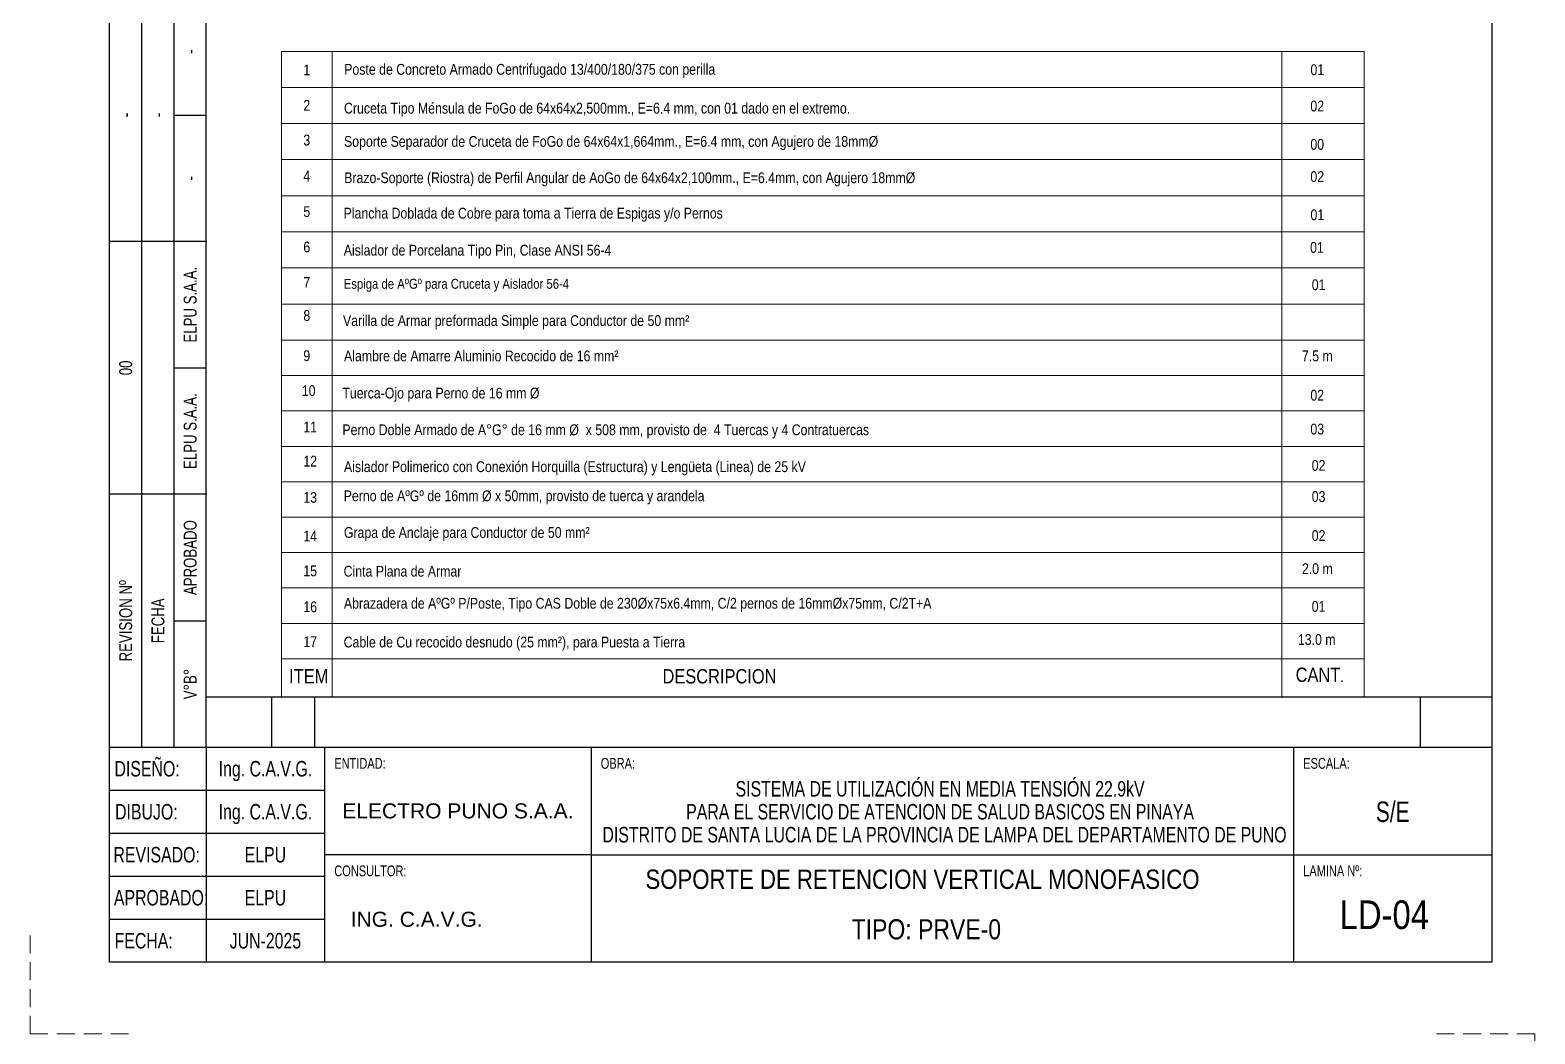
# Model space of a CAD drawing. Header units: millimetres. Extents: x 1804 to 3757, y 2643 to 7323.
# Drawn here: x 2644.2 to 2854.2, y 2939.5 to 3079.6 of the extents above; entities that cross this region are included whole.
import ezdxf
from ezdxf.enums import TextEntityAlignment as Align

# ---------------------------------------------------------------- set-up
doc = ezdxf.new("R2010")
doc.units = ezdxf.units.MM
doc.linetypes.add('DASHED', pattern=[0.75, 0.5, -0.25])
for name, color, linetype in [('_Cajetin Linea 1', 5, 'Continuous'), ('_Cajetin Linea 2', 2, 'Continuous'), ('_Texto 1', 7, 'Continuous'), ('_Texto 2', 7, 'Continuous'), ('_Texto 3', 4, 'Continuous'), ('_Texto 4', 7, 'Continuous'), ('_Texto 6', 7, 'Continuous'), ('TEXTO', 7, 'Continuous')]:
    doc.layers.add(name, color=color, linetype=linetype)
for name, color, linetype, lineweight in [('_Cajetin Linea 3', 5, 'Continuous', 30), ('_Cajetin Linea 4', 3, 'DASHED', 0), ('POSTE', 7, 'Continuous', 13)]:
    doc.layers.add(name, color=color, linetype=linetype, lineweight=lineweight)
doc.styles.add('Cajetin', font='swissc.ttf')
doc.styles.add('Disylays_86', font='swisscl.ttf', dxfattribs={"height": 2.2})
doc.styles.add('Swis721 Cn BT', font='swissc.ttf')
doc.styles.add('TEXTO1', font='arial.ttf')

# ---------------------------------------------------------------- blocks, each defined once
blk = doc.blocks.new('CAJETIN ARMADO')
at = {"layer": '_Cajetin Linea 1', "ltscale": 5}
for p, q in [((1569.36, 5536.82), (1389.95, 5536.82)), ((1399.05, 5536.82), (1399.05, 5529.78)), ((1405.05, 5536.82), (1405.05, 5529.78)), ((1559.36, 5536.82), (1559.36, 5529.78))]:
    blk.add_line(p, q, dxfattribs=at)
at = {"layer": '_Cajetin Linea 1'}
for p in [(1376.45, 5529.82), (1389.95, 5529.82)]:
    blk.add_line(p, (1569.36, 5529.82), dxfattribs=at)
at = {"layer": '_Cajetin Linea 1', "color": 5}
for p, q in [((1389.95, 5529.82), (1389.95, 5499.82)), ((1406.45, 5529.82), (1406.45, 5499.82)), ((1443.64, 5529.82), (1443.64, 5499.82)), ((1541.67, 5529.82), (1541.67, 5499.82)), ((1376.45, 5523.82), (1406.45, 5523.82)), ((1376.45, 5517.82), (1406.45, 5517.82)), ((1443.64, 5514.82), (1406.45, 5514.82)), ((1443.64, 5514.82), (1569.36, 5514.82)), ((1376.45, 5511.82), (1406.45, 5511.82)), ((1376.45, 5505.82), (1406.45, 5505.82))]:
    blk.add_line(p, q, dxfattribs=at)
at = {"layer": '_Cajetin Linea 2', "color": 3}
for points in [[(1380.95, 5529.82), (1380.95, 5776.82)], [(1385.45, 5529.82), (1385.45, 5776.82)], [(1389.95, 5529.82), (1389.95, 5776.82)], [(1385.45, 5618.03), (1389.95, 5618.03)], [(1389.95, 5600.39), (1376.45, 5600.39)], [(1385.45, 5582.75), (1389.95, 5582.75)], [(1389.95, 5565.11), (1376.45, 5565.11)], [(1385.45, 5547.46), (1389.95, 5547.46)]]:
    blk.add_lwpolyline(points, dxfattribs=at)
at = {"layer": '_Cajetin Linea 2', "color": 2}
blk.add_point((1389.95, 5600.39), dxfattribs=at)
at = {"layer": '_Cajetin Linea 2', "color": 3}
blk.add_point((1380.95, 5565.11), dxfattribs=at)
at = {"layer": '_Cajetin Linea 2'}
for p in [(1385.45, 5565.11), (1389.95, 5565.11)]:
    blk.add_point(p, dxfattribs=at)
at = {"layer": '_Cajetin Linea 3', "ltscale": 0.1}
blk.add_lwpolyline([(1569.36, 5499.82), (1376.45, 5499.82), (1376.45, 5776.82), (1569.36, 5776.82)], close=True, dxfattribs=at)
at = {"layer": '_Cajetin Linea 4', "ltscale": 5}
for p, q in [((1365.36, 5786.82), (1380.36, 5786.82)), ((1575.36, 5786.82), (1560.36, 5786.82)), ((1575.36, 5786.82), (1575.36, 5771.82)), ((1365.36, 5489.82), (1365.36, 5504.82)), ((1365.36, 5489.82), (1380.36, 5489.82)), ((1575.36, 5489.82), (1560.36, 5489.82))]:
    blk.add_line(p, q, dxfattribs=at)
at = {"layer": '_Texto 1', "style": 'Disylays_86'}
for s, p in [('-', (1387.7, 5626.86)), ('-', (1378.7, 5618.03)), ('-', (1383.2, 5618.03)), ('-', (1387.7, 5609.21)), ('ELPU S.A.A.', (1387.7, 5591.57)), ('00', (1378.7, 5582.75)), ('ELPU S.A.A.', (1387.7, 5573.93)), ('APROBADO', (1387.7, 5556.28)), ('REVISION Nº', (1378.7, 5547.46)), ('FECHA', (1383.2, 5547.46)), ('V%%DB%%D', (1387.7, 5538.64))]:
    blk.add_text(s, height=1.8, rotation=90, dxfattribs=at).set_placement(p, align=Align.MIDDLE_CENTER)
for s, p in [('DISEÑO:', (1381.69, 5526.82)), ('SISTEMA DE UTILIZACIÓN EN MEDIA TENSIÓN 22.9kV ', (1492.66, 5524.02)), ('DIBUJO:', (1381.59, 5520.82)), ('PARA EL SERVICIO DE ATENCION DE SALUD BASICOS EN PINAYA ', (1492.66, 5520.82)), (' DISTRITO DE SANTA LUCIA DE LA PROVINCIA DE LAMPA DEL DEPARTAMENTO DE PUNO', (1492.66, 5517.62)), ('REVISADO:  ', (1383.64, 5514.82)), ('APROBADO:', (1383.64, 5508.82)), ('FECHA:', (1381.21, 5502.82))]:
    blk.add_text(s, height=2.16, dxfattribs=at).set_placement(p, align=Align.MIDDLE_CENTER)
at = {"layer": '_Texto 2', "style": 'Disylays_86'}
for s, p in [('ENTIDAD:', (1407.81, 5526.82)), ('OBRA:', (1445, 5526.82)), ('ESCALA:', (1543.03, 5526.82)), ('CONSULTOR:', (1407.81, 5511.82)), ('LAMINA Nº:', (1543.03, 5511.82))]:
    blk.add_text(s, height=1.5, dxfattribs=at).set_placement(p)
at = {"layer": '_Texto 3', "style": 'Disylays_86'}
for s, p in [('Ing. C.A.V.G.', (1398.2, 5526.82)), ('Ing. C.A.V.G.', (1398.2, 5520.82)), ('ELPU', (1398.2, 5514.82)), ('ELPU', (1398.2, 5508.82)), ('JUN-2025', (1398.2, 5502.82))]:
    blk.add_text(s, height=2.16, dxfattribs=at).set_placement(p, align=Align.MIDDLE_CENTER)
at = {"layer": '_Texto 4', "ltscale": 2, "style": 'TEXTO1'}
for s, p in [('ELECTRO PUNO S.A.A.', (1408.92, 5519.89)), ('ING. C.A.V.G.', (1410.1, 5504.77))]:
    blk.add_text(s, height=2.1, dxfattribs=at).set_placement(p)
at = {"layer": '_Texto 6', "style": 'Disylays_86'}
blk.add_text('S/E', height=2.851, dxfattribs=at).set_placement((1555.52, 5520.82), align=Align.MIDDLE_CENTER)

msp = doc.modelspace()

# ---------------------------------------------------------------- linework, layer by layer
at = {"color": 7, "lineweight": 15}
msp.add_line((2679.244, 3076.606), (2830.335, 3076.606), dxfattribs=at)
at = {"color": 0, "lineweight": 15}
for p, q in [((2679.244, 3071.569), (2830.335, 3071.569)), ((2679.244, 3066.533), (2830.335, 3066.533))]:
    msp.add_line(p, q, dxfattribs=at)
for points in [[(2679.244, 3076.606), (2679.244, 2986.506)], [(2686.337, 3076.606), (2686.337, 2986.506)], [(2818.82, 2986.506), (2818.82, 3076.606)], [(2830.335, 3076.606), (2830.335, 2986.506)], [(2679.244, 3061.497), (2830.335, 3061.497)], [(2679.244, 3056.46), (2830.335, 3056.46)], [(2679.244, 3051.424), (2830.335, 3051.424)], [(2679.244, 3046.388), (2830.335, 3046.388)], [(2679.244, 3041.351), (2830.335, 3041.351)], [(2679.244, 3036.315), (2830.335, 3036.315)], [(2679.244, 3031.375), (2830.335, 3031.375)], [(2679.244, 3026.434), (2830.335, 3026.434)], [(2679.244, 3021.494), (2830.335, 3021.494)], [(2679.244, 3016.554), (2830.335, 3016.554)], [(2679.244, 3011.614), (2830.335, 3011.614)], [(2679.244, 3006.674), (2830.335, 3006.674)], [(2679.244, 3006.674), (2830.335, 3006.674)], [(2679.244, 3001.733), (2830.335, 3001.733)], [(2679.244, 2996.793), (2830.335, 2996.793)], [(2679.244, 2991.853), (2830.335, 2991.853)]]:
    msp.add_lwpolyline(points, dxfattribs=at)

# ---------------------------------------------------------------- block references
at = {"layer": 'POSTE', "lineweight": 15}
for p in [(1278.798, -2550.311), (1278.798, -2847.311)]:
    msp.add_blockref('CAJETIN ARMADO', p, dxfattribs=at)

# ---------------------------------------------------------------- texts
at = {"color": 0, "lineweight": 15, "style": 'Swis721 Cn BT'}
for s, p in [('1', (2682.292, 3073.262)), ('Poste de Concreto Armado Centrifugado 13/400/180/375 con perilla', (2687.995, 3073.35)), ('01', (2822.839, 3073.299)), ('2', (2682.292, 3068.322)), ('Cruceta Tipo Ménsula de FoGo de 64x64x2,500mm., E=6.4 mm, con 01 dado en el extremo.', (2687.968, 3067.932)), ('02', (2822.826, 3068.23)), ('3', (2682.292, 3063.478)), ('Soporte Separador de Cruceta de FoGo de 64x64x1,664mm., E=6.4 mm, con Agujero de 18mmØ', (2687.968, 3063.288)), ('00', (2822.826, 3062.878)), ('4', (2682.292, 3058.441)), ('Brazo-Soporte (Riostra) de Perfil Angular de AoGo de 64x64x2,100mm., E=6.4mm, con Agujero 18mmØ', (2687.994, 3058.226)), ('02', (2822.826, 3058.376)), ('5', (2682.292, 3053.501)), ('Plancha Doblada de Cobre para toma a Tierra de Espigas y/o Pernos', (2687.916, 3053.281)), ('01', (2822.839, 3053.053)), ('6', (2682.292, 3048.561)), ('Aislador de Porcelana Tipo Pin, Clase ANSI 56-4', (2687.936, 3048.114)), ('01', (2822.786, 3048.503)), ('7', (2682.292, 3043.621)), ('01', (2823.023, 3043.293)), ('8', (2682.292, 3038.996)), ('Varilla de Armar preformada Simple para Conductor de 50 mm²', (2687.827, 3038.29)), ('9', (2682.292, 3033.388)), ('Alambre de Amarre Aluminio Recocido de 16 mm²', (2687.969, 3033.363)), ('7.5 m', (2821.648, 3033.378)), ('10', (2682.08, 3028.52)), ('Tuerca-Ojo para Perno de 16 mm Ø', (2687.741, 3028.179)), ('02', (2822.826, 3027.874)), ('11', (2682.292, 3023.441)), ('Perno Doble Armado de A°G° de 16 mm Ø  x 508 mm, provisto de  4 Tuercas y 4 Contratuercas', (2687.742, 3023.055)), ('03', (2822.826, 3023.155)), ('12', (2682.292, 3018.679)), ('Aislador Polimerico con Conexión Horquilla (Estructura) y Lengüeta (Linea) de 25 kV', (2687.962, 3017.906)), ('02', (2823.014, 3018.085)), ('13', (2682.292, 3013.626)), ('Perno de AºGº de 16mm Ø x 50mm, provisto de tuerca y arandela ', (2687.926, 3013.841)), ('03', (2823.014, 3013.732)), ('14', (2682.292, 3008.236)), ('Grapa de Anclaje para Conductor de 50 mm²', (2687.951, 3008.725)), ('02', (2823.014, 3008.294)), ('2.0 m', (2821.648, 3003.674)), ('15', (2682.292, 3003.369)), ('Cinta Plana de Armar', (2687.916, 3003.316)), ('16', (2682.292, 2998.356)), ('Abrazadera de AºGº P/Poste, Tipo CAS Doble de 230Øx75x6.4mm, C/2 pernos de 16mmØx75mm, C/2T+A  ', (2687.951, 2998.845)), ('01', (2823.014, 2998.413)), ('17', (2682.292, 2993.489)), ('Cable de Cu recocido desnudo (25 mm²), para Puesta a Tierra', (2687.916, 2993.436)), ('13.0 m', (2821.086, 2993.793))]:
    msp.add_text(s, height=1.5, dxfattribs=at).set_placement(p)
at = {"lineweight": 15, "style": 'Swis721 Cn BT'}
msp.add_text('SOPORTE DE RETENCION VERTICAL MONOFASICO', height=2.7, dxfattribs=at).set_placement((2768.696, 2961.09), align=Align.MIDDLE)
at = {"lineweight": 15, "style": 'Cajetin'}
msp.add_text('LD-04', height=4, dxfattribs=at).set_placement((2833.145, 2956.141), align=Align.MIDDLE_CENTER)
at = {"color": 0, "lineweight": 15, "ltscale": 0.8, "width": 38.60262, "attachment_point": 1, "style": 'Swis721 Cn BT'}
for s, insert, char_height in [('{\\fArial Narrow|b0|i0|c0|p34;ITEM}', (2680.298, 2990.411), 2), ('{\\fArial Narrow|b0|i0|c0|p34;DESCRIPCION}', (2732.415, 2990.411), 2), ('{\\fArial Narrow|b0|i0|c0|p34;\\H1.333x;CANT\\H0.75x;.}', (2820.769, 2990.62), 1.5)]:
    msp.add_mtext(s, dxfattribs=dict(at, insert=insert, char_height=char_height))
at = {"lineweight": 15, "insert": (2769.236, 2954.087), "char_height": 2.8, "width": 76.22, "attachment_point": 5, "style": 'Swis721 Cn BT'}
msp.add_mtext('TIPO: PRVE-0', dxfattribs=at)
at = {"layer": 'TEXTO', "color": 0, "lineweight": 15, "ltscale": 1000, "style": 'Swis721 Cn BT'}
msp.add_text('Espiga de AºGº para Cruceta y Aislador 56-4', height=1.3794, dxfattribs=at).set_placement((2687.927, 3043.484))

doc.saveas('drawing.dxf')
